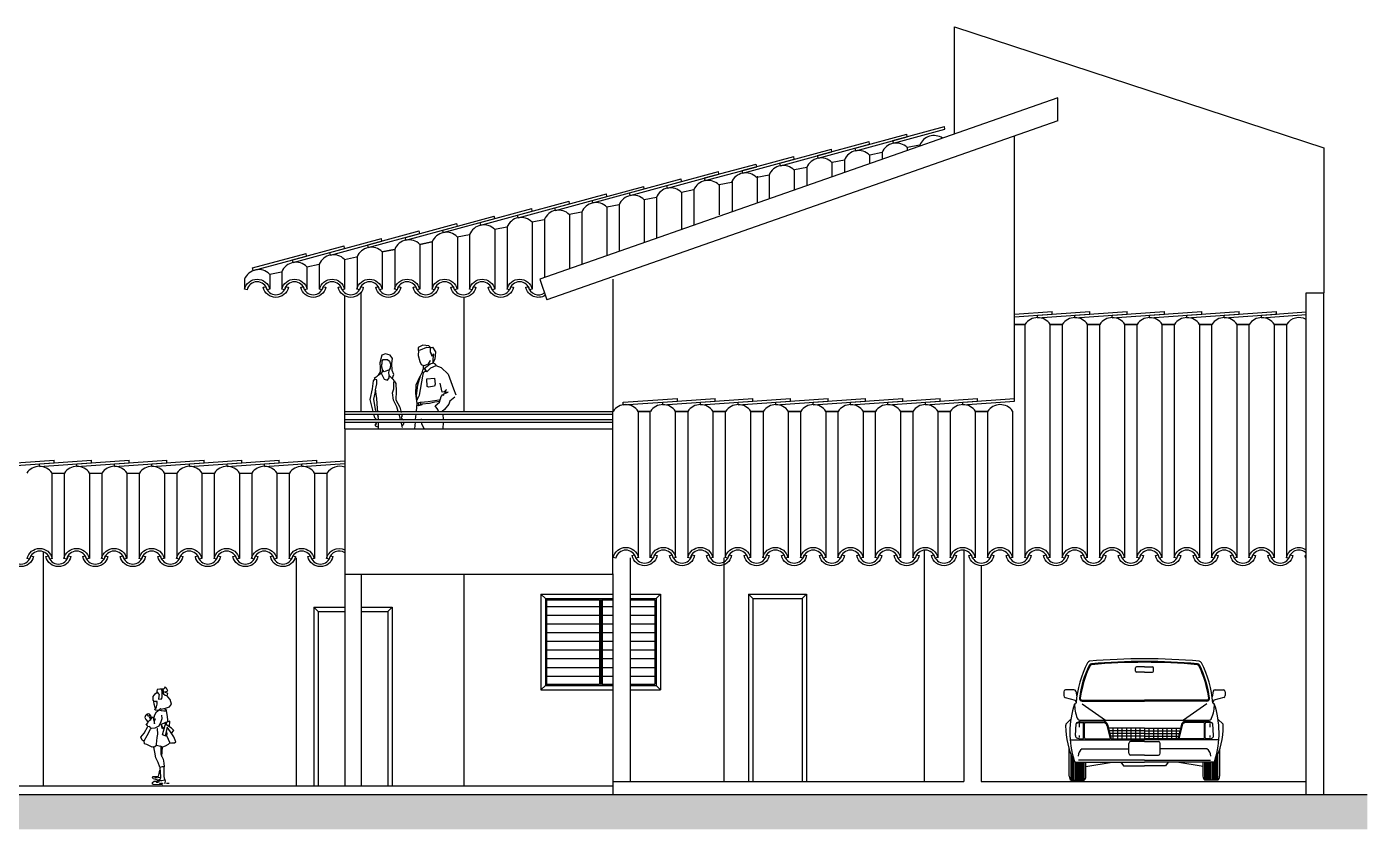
# Model space of a CAD drawing. Header units: millimetres. Extents: x 154.1 to 235.2, y 94.9 to 137.4.
# Drawn here: x 208.23 to 223.63, y 128.21 to 137.43 of the extents above; entities that cross this region are included whole.
import ezdxf

# ---------------------------------------------------------------- set-up
doc = ezdxf.new("R2010")
doc.units = ezdxf.units.MM
doc.header["$LTSCALE"] = 0.05
for name, color, linetype in [('Desnivel', 1, 'Continuous'), ('DESNÍVEL', 1, 'Continuous'), ('Janela', 2, 'Continuous'), ('nivel', 1, 'Continuous'), ('Parede', 5, 'Continuous'), ('VEICULO', 7, 'Continuous')]:
    doc.layers.add(name, color=color, linetype=linetype)

# ---------------------------------------------------------------- blocks, each defined once
blk = doc.blocks.new('telha-portuguesa')
at = {"layer": 'DESNÍVEL'}
for points in [[(-0.071, 0.093), (-0.1, 0.086, 0.806168), (-0.331, 0.086), (-0.36, 0.093, -0.806168)], [(-0.144, 0.116), (-0.115, 0.123, 0.806168), (0.115, 0.123), (0.144, 0.116, -0.806168)]]:
    blk.add_lwpolyline(points, format="xyb", close=True, dxfattribs=at)
blk = doc.blocks.new('carro_grande_elev_front')
at = {"layer": 'VEICULO'}
for p, q in [((-10, 121), (-10, 125)), ((0, 126), (-9, 126)), ((0, 120), (-9, 120)), ((0, 126), (9, 126)), ((0, 120), (9, 120)), ((10, 121), (10, 125)), ((-89.6, 98.4), (-89.6, 94)), ((-88.1, 92.1), (-77.1, 89)), ((-78.3, 100.4), (-87.6, 100.4)), ((-76.3, 98.8), (-75.1, 92.7)), ((76.3, 98.8), (75.1, 92.7)), ((88.1, 92.1), (77.1, 89)), ((78.3, 100.4), (87.6, 100.4)), ((89.6, 98.4), (89.6, 94)), ((-77.5, 85), (-76.9, 85)), ((-77.1, 89), (-75.9, 86.4)), ((-69.3, 89), (0, 89)), ((-69.3, 88), (0, 88)), ((-69.3, 85), (-43.4, 66.6)), ((69.3, 89), (0, 89)), ((69.3, 88), (0, 88)), ((69.3, 85), (43.4, 66.6)), ((77.1, 89), (75.9, 86.4)), ((77.5, 85), (76.9, 85)), ((-81.6, 68), (-87.3, 62.3)), ((-76.6, 49.8), (-75.8, 62.8)), ((-73.5, 64.5), (-75.3, 63.7)), ((-75, 63.5), (-72.5, 64)), ((-72.5, 64), (-68.5, 64)), ((-72.5, 63.1), (-72.5, 59.1)), ((-71.4, 65), (-44.9, 65)), ((-70.8, 66.6), (70.8, 66.6)), ((-67.5, 47), (-67.5, 63)), ((-66.5, 47), (-66.5, 63)), ((-65.5, 64), (-45.6, 64)), ((-41.8, 60.9), (-38.1, 46)), ((-41, 61.9), (-37.1, 46)), ((41, 61.9), (37.1, 46)), ((41.8, 60.9), (38.1, 46)), ((71.4, 65), (44.9, 65)), ((65.5, 64), (45.6, 64)), ((66.5, 47), (66.5, 63)), ((67.5, 47), (67.5, 63)), ((72.5, 64), (68.5, 64)), ((75, 63.5), (72.5, 64)), ((72.5, 63.1), (72.5, 59.1)), ((73.5, 64.5), (75.3, 63.7)), ((76.6, 49.8), (75.8, 62.8)), ((81.6, 68), (87.3, 62.3)), ((-82.5, 45), (0, 45)), ((-72.5, 46), (-74.7, 46.8)), ((-72.5, 49.9), (-72.5, 47.4)), ((-72.5, 46), (-68.5, 46)), ((-65.5, 46), (-38.1, 46)), ((0, 58), (-40, 58)), ((0, 55), (-39.3, 55)), ((0, 52), (-38.6, 52)), ((0, 49), (-37.8, 49)), ((-37.1, 46), (0, 46)), ((-35, 58), (-35, 46)), ((-30, 58), (-30, 46)), ((-25, 58), (-25, 46)), ((-20, 58), (-20, 46)), ((-15, 58), (-15, 46)), ((-10, 58), (-10, 46)), ((-5, 58), (-5, 46)), ((0, 58), (40, 58)), ((0, 58), (0, 46)), ((0, 55), (39.3, 55)), ((0, 52), (38.6, 52)), ((0, 49), (37.8, 49)), ((37.1, 46), (0, 46)), ((82.5, 45), (0, 45)), ((5, 58), (5, 46)), ((10, 58), (10, 46)), ((15, 58), (15, 46)), ((20, 58), (20, 46)), ((25, 58), (25, 46)), ((30, 58), (30, 46)), ((35, 58), (35, 46)), ((65.5, 46), (38.1, 46)), ((72.5, 46), (68.5, 46)), ((72.5, 49.9), (72.5, 47.4)), ((72.5, 46), (74.7, 46.8)), ((-83.5, 4.5), (-83.5, 34.4)), ((-69.3, 35), (-17.5, 35)), ((-17.5, 30), (-17.5, 41)), ((0, 43), (-15.5, 43)), ((0, 43), (15.5, 43)), ((17.5, 30), (17.5, 41)), ((69.3, 35), (17.5, 35)), ((83.5, 4.5), (83.5, 34.4)), ((-81.5, 0), (-81.5, 28.7)), ((-80, 0), (-80, 25.3)), ((-78.6, 0), (-78.6, 22.1)), ((-77.1, 0), (-77.1, 20.4)), ((-75.7, 0), (-75.7, 20)), ((-75.7, 20), (0, 20)), ((-74.2, 0), (-74.2, 20)), ((0, 22.5), (-73.3, 22.5)), ((-72.8, 0), (-72.8, 20)), ((-71.3, 0), (-71.3, 20)), ((-69.9, 0), (-69.9, 20)), ((-68.4, 0), (-68.4, 20)), ((-67, 0), (-67, 20)), ((-65, 15.3), (-35.9, 20)), ((-65, 4.5), (-65, 20)), ((-26.4, 20), (-23.3, 16)), ((-23.3, 16), (0, 16)), ((0, 28), (-15.5, 28)), ((0, 28), (15.5, 28)), ((0, 22.5), (73.3, 22.5)), ((75.7, 20), (0, 20)), ((23.3, 16), (0, 16)), ((26.4, 20), (23.3, 16)), ((65, 15.3), (35.9, 20)), ((65, 4.5), (65, 20)), ((67, 0), (67, 20)), ((68.4, 0), (68.4, 20)), ((69.9, 0), (69.9, 20)), ((71.3, 0), (71.3, 20)), ((72.8, 0), (72.8, 20)), ((74.2, 0), (74.2, 20)), ((75.7, 0), (75.7, 20)), ((77.1, 0), (77.1, 20.4)), ((78.6, 0), (78.6, 22.1)), ((80, 0), (80, 25.3)), ((81.5, 0), (81.5, 28.7)), ((-81.5, 0), (-67, 0)), ((81.5, 0), (67, 0))]:
    blk.add_line(p, q, dxfattribs=at)
for centre, radius, start, end in [((0, -523.5), 658.5, 84.6972, 95.3028), ((47, 75.1), 123.4, 153.3242, 174.9735), ((47, 75.1), 120.4, 154.1335, 172.2174), ((47, 75.1), 119.4, 154.1335, 172.2174), ((-60.6, 129.2), 3, 95.3028, 153.3242), ((-58.6, 126.3), 3, 95.1557, 154.1335), ((-58.6, 126.3), 2, 95.1557, 154.1335), ((0, -523.5), 655.5, 84.8443, 95.1557), ((0, -523.5), 654.5, 84.8443, 95.1557), ((-9, 125), 1, 90, 180), ((-9, 121), 1, 180, 270), ((9, 125), 1, 0, 90), ((9, 121), 1, 270, 0), ((58.6, 126.3), 2, 25.8665, 84.8443), ((58.6, 126.3), 3, 25.8665, 84.8443), ((-47, 75.1), 119.4, 7.7826, 25.8665), ((60.6, 129.2), 3, 26.6758, 84.6972), ((-47, 75.1), 120.4, 7.7826, 25.8665), ((-47, 75.1), 123.4, 5.0265, 26.6758), ((-87.6, 98.4), 2, 90, 180), ((-87.6, 94), 2, 180, 254.6167), ((-78.3, 98.4), 2, 11.2915, 90), ((-69.3, 91), 3, 172.2174, 270), ((-69.3, 91), 2, 172.2174, 270), ((69.3, 91), 3, 270, 7.7826), ((69.3, 91), 2, 270, 7.7826), ((78.3, 98.4), 2, 90, 168.7085), ((87.6, 98.4), 2, 0, 90), ((87.6, 94), 2, 285.3833, 0), ((20, 52.5), 102.8, 161.5651, 197.1976), ((-39, 84), 38.6, 178.5317, 202.8811), ((-76.9, 86), 1, 270, 354.9735), ((39, 84), 38.6, 337.1189, 1.4683), ((76.9, 86), 1, 185.0265, 270), ((-20, 52.5), 102.8, 342.8024, 18.4349), ((20, 52.5), 107.8, 174.7999, 175.7267), ((-0.2, 60.5), 87.3, 179.9938, 206.4303), ((-74.9, 62.6), 1, 100.1378, 176.5135), ((-74.8, 62.8), 1, 115.6872, 176.5135), ((-70.8, 70.6), 4, 202.8811, 270), ((-71.4, 60), 5, 90, 115.6872), ((-68.5, 63), 1, 0, 90), ((-65.5, 63), 1, 90, 180), ((-45.6, 60), 4, 13.611, 90), ((-44.9, 61), 4, 13.611, 90), ((44.9, 61), 4, 90, 166.389), ((45.6, 60), 4, 90, 166.389), ((65.5, 63), 1, 0, 90), ((68.5, 63), 1, 90, 180), ((70.8, 70.6), 4, 270, 337.1189), ((71.4, 60), 5, 64.3128, 90), ((74.9, 62.6), 1, 3.4865, 79.8622), ((74.8, 62.8), 1, 3.4865, 64.3128), ((0.2, 60.5), 87.3, 333.5697, 0.0062), ((-20, 52.5), 107.8, 4.2733, 5.2001), ((-73.6, 49.6), 3, 176.5135, 250.1361), ((-68.5, 47), 1, 270, 0), ((-65.5, 47), 1, 180, 270), ((65.5, 47), 1, 270, 0), ((68.5, 47), 1, 180, 270), ((73.6, 49.6), 3, 289.8639, 3.4865), ((-62.3, 25.9), 11.5, 127.7412, 175.0677), ((-15.5, 41), 2, 90, 180), ((-15.5, 30), 2, 180, 270), ((15.5, 41), 2, 0, 90), ((15.5, 30), 2, 270, 0), ((62.3, 25.9), 11.5, 4.9323, 52.2588), ((-75.7, 23), 3, 206.4303, 270), ((-75.3, 23), 3, 197.1976, 270), ((75.3, 23), 3, 270, 342.8024), ((75.7, 23), 3, 270, 333.5697), ((-77.4, 4.5), 6.06, 180, 227.925), ((-71, 4.5), 6.06, 312.075, 0), ((71, 4.5), 6.06, 180, 227.925), ((77.4, 4.5), 6.06, 312.075, 0)]:
    blk.add_arc(centre, radius, start, end, dxfattribs=at)

msp = doc.modelspace()

# ---------------------------------------------------------------- hatches: boundary and pattern name
at = {"layer": 'Desnivel'}
msp.add_hatch(color=256, dxfattribs=at).paths.add_polyline_path([(223.626, 128.611), (197.626, 128.611), (197.626, 128.211), (223.626, 128.211)])

# ---------------------------------------------------------------- linework, layer by layer
for p, q in [((218.884, 136.199), (218.884, 137.431)), ((218.884, 137.431), (223.126, 136.04)), ((223.126, 136.04), (223.126, 134.375)), ((212.741, 134.931), (212.881, 134.959)), ((213.17, 135.016), (213.314, 135.045)), ((211.876, 134.759), (212.016, 134.787)), ((212.307, 134.845), (212.452, 134.874)), ((211.017, 134.589), (211.151, 134.615)), ((211.443, 134.673), (211.587, 134.702)), ((211.88, 133.011), (211.88, 134.339)), ((212.069, 133.011), (212.069, 134.383)), ((213.248, 134.322), (213.248, 133.011)), ((219.572, 134.011), (219.695, 134.011)), ((219.98, 134.011), (220.124, 134.011)), ((220.41, 134.011), (220.553, 134.011)), ((220.839, 134.011), (220.983, 134.011)), ((221.268, 134.011), (221.412, 134.011)), ((221.698, 134.011), (221.841, 134.011)), ((222.127, 134.011), (222.271, 134.011)), ((222.556, 134.011), (222.7, 134.011)), ((212.349, 133.675), (212.307, 133.657)), ((212.4, 133.657), (212.349, 133.675)), ((212.307, 133.657), (212.283, 133.57)), ((212.283, 133.57), (212.286, 133.516)), ((212.286, 133.516), (212.286, 133.465)), ((212.301, 133.537), (212.31, 133.561)), ((212.313, 133.492), (212.301, 133.537)), ((212.31, 133.591), (212.322, 133.609)), ((212.31, 133.561), (212.31, 133.591)), ((212.322, 133.609), (212.37, 133.609)), ((212.37, 133.609), (212.394, 133.588)), ((212.4, 133.51), (212.391, 133.489)), ((212.394, 133.588), (212.406, 133.555)), ((212.43, 133.621), (212.4, 133.657)), ((212.406, 133.555), (212.4, 133.51)), ((212.421, 133.564), (212.43, 133.621)), ((212.424, 133.483), (212.421, 133.564)), ((212.205, 133.363), (212.193, 133.27)), ((212.223, 133.384), (212.205, 133.363)), ((212.217, 133.393), (212.253, 133.417)), ((212.223, 133.393), (212.217, 133.393)), ((212.247, 133.375), (212.223, 133.384)), ((212.247, 133.33), (212.247, 133.375)), ((212.253, 133.417), (212.265, 133.429)), ((212.286, 133.465), (212.265, 133.429)), ((212.265, 133.429), (212.298, 133.453)), ((212.298, 133.453), (212.334, 133.384)), ((212.301, 133.45), (212.313, 133.465)), ((212.313, 133.465), (212.313, 133.492)), ((212.334, 133.468), (212.316, 133.486)), ((212.391, 133.489), (212.334, 133.468)), ((212.334, 133.384), (212.37, 133.369)), ((212.37, 133.369), (212.391, 133.399)), ((212.385, 133.483), (212.382, 133.453)), ((212.382, 133.453), (212.391, 133.42)), ((212.391, 133.426), (212.433, 133.381)), ((212.391, 133.399), (212.391, 133.426)), ((212.445, 133.435), (212.424, 133.483)), ((212.424, 133.387), (212.445, 133.435)), ((212.433, 133.381), (212.445, 133.366)), ((212.445, 133.336), (212.448, 133.363)), ((212.448, 133.363), (212.466, 133.333)), ((212.193, 133.27), (212.166, 133.147)), ((212.232, 133.255), (212.211, 133.153)), ((212.232, 133.261), (212.247, 133.33)), ((212.247, 133.162), (212.232, 133.261)), ((212.427, 133.225), (212.445, 133.273)), ((212.439, 133.141), (212.427, 133.225)), ((212.445, 133.273), (212.445, 133.336)), ((212.466, 133.333), (212.469, 133.243)), ((212.469, 133.243), (212.466, 133.144)), ((212.166, 133.147), (212.202, 133.011)), ((212.211, 133.153), (212.229, 133.033)), ((212.256, 133.045), (212.247, 133.162)), ((212.478, 133.063), (212.439, 133.141)), ((212.466, 133.144), (212.511, 133.06)), ((212.493, 133.011), (212.478, 133.063)), ((212.511, 133.06), (212.529, 133)), ((212.21, 132.981), (212.22, 132.943)), ((212.22, 132.943), (212.235, 132.928)), ((212.229, 133.033), (212.239, 133.011)), ((212.235, 132.928), (212.235, 132.92)), ((212.253, 132.981), (212.265, 132.955)), ((212.259, 133.011), (212.256, 133.045)), ((212.265, 132.961), (212.262, 132.981)), ((212.266, 132.92), (212.265, 132.961)), ((212.508, 132.964), (212.502, 132.981)), ((212.519, 132.92), (212.508, 132.964)), ((212.538, 132.958), (212.529, 132.946)), ((212.529, 132.946), (212.535, 132.928)), ((212.533, 132.981), (212.538, 132.958)), ((212.535, 132.928), (212.556, 132.916)), ((215.251, 133.011), (215.386, 133.011)), ((215.677, 133.011), (215.822, 133.011)), ((216.11, 133.011), (216.251, 133.011)), ((216.542, 133.011), (216.687, 133.011)), ((216.975, 133.011), (217.116, 133.011)), ((217.405, 133.011), (217.548, 133.011)), ((217.834, 133.011), (217.978, 133.011)), ((218.263, 133.011), (218.407, 133.011)), ((218.692, 133.011), (218.836, 133.011)), ((219.122, 133.011), (219.265, 133.011)), ((212.241, 132.862), (212.229, 132.865)), ((212.229, 132.865), (212.229, 132.847)), ((212.229, 132.847), (212.259, 132.835)), ((212.238, 132.89), (212.241, 132.862)), ((212.259, 132.835), (212.268, 132.835)), ((212.269, 132.811), (212.267, 132.89)), ((212.544, 132.826), (212.527, 132.89)), ((212.556, 132.871), (212.532, 132.838)), ((212.556, 132.89), (212.556, 132.871)), ((208.515, 132.302), (208.657, 132.302)), ((208.946, 132.302), (209.088, 132.302)), ((209.377, 132.302), (209.519, 132.302)), ((209.808, 132.302), (209.95, 132.302)), ((210.238, 132.302), (210.381, 132.302)), ((210.669, 132.302), (210.811, 132.302)), ((211.1, 132.302), (211.242, 132.302)), ((211.531, 132.302), (211.673, 132.302)), ((208.413, 131.401), (208.413, 128.711)), ((211.322, 131.331), (211.322, 128.711)), ((214.184, 130.861), (214.134, 130.911)), ((215.456, 130.861), (215.506, 130.911)), ((216.569, 130.861), (216.519, 130.911)), ((217.134, 130.861), (217.184, 130.911)), ((211.526, 130.761), (211.88, 130.761)), ((211.526, 130.761), (211.526, 128.711)), ((211.576, 130.711), (211.526, 130.761)), ((212.069, 130.761), (212.426, 130.761)), ((212.376, 130.711), (212.426, 130.761)), ((212.426, 130.761), (212.426, 128.711)), ((211.576, 130.711), (211.576, 128.711)), ((211.576, 130.711), (211.88, 130.711)), ((212.069, 130.711), (212.376, 130.711)), ((212.376, 130.711), (212.376, 128.711)), ((214.184, 129.861), (214.134, 129.811)), ((215.456, 129.861), (215.506, 129.811)), ((197.626, 128.611), (223.626, 128.611)), ((200.025, 128.711), (214.959, 128.711))]:
    msp.add_line(p, q, dxfattribs=at)
for points in [[(212.777, 133.774), (212.724, 133.746), (212.724, 133.746)], [(212.724, 133.746), (212.724, 133.71), (212.724, 133.71)], [(212.724, 133.71), (212.749, 133.721), (212.749, 133.721)], [(212.727, 133.71), (212.724, 133.653), (212.724, 133.653)], [(212.749, 133.721), (212.823, 133.749), (212.823, 133.749)], [(212.844, 133.767), (212.777, 133.774), (212.777, 133.774)], [(212.823, 133.749), (212.865, 133.746), (212.865, 133.746)], [(212.865, 133.746), (212.844, 133.767), (212.844, 133.767)], [(212.865, 133.742), (212.886, 133.749), (212.887, 133.749)], [(212.865, 133.721), (212.865, 133.742), (212.865, 133.742)], [(212.865, 133.692), (212.865, 133.721), (212.865, 133.721)], [(212.876, 133.675), (212.865, 133.692), (212.865, 133.692)], [(212.879, 133.647), (212.876, 133.675), (212.876, 133.675)], [(212.894, 133.668), (212.879, 133.647), (212.879, 133.647)], [(212.886, 133.749), (212.922, 133.696), (212.922, 133.696)], [(212.904, 133.664), (212.894, 133.668), (212.894, 133.668)], [(212.897, 133.615), (212.904, 133.664), (212.904, 133.664)], [(212.922, 133.696), (212.915, 133.611), (212.915, 133.611)], [(212.724, 133.653), (212.741, 133.586), (212.742, 133.586)], [(212.741, 133.586), (212.759, 133.551), (212.759, 133.551)], [(212.759, 133.551), (212.784, 133.541), (212.784, 133.541)], [(212.784, 133.537), (212.84, 133.558), (212.841, 133.558)], [(212.784, 133.498), (212.784, 133.537), (212.784, 133.537)], [(212.791, 133.505), (212.861, 133.558), (212.862, 133.558)], [(212.865, 133.509), (212.823, 133.466), (212.823, 133.466)], [(212.84, 133.558), (212.865, 133.597), (212.865, 133.597)], [(212.861, 133.558), (212.9, 133.569), (212.901, 133.569)], [(212.925, 133.537), (212.865, 133.509), (212.865, 133.509)], [(212.894, 133.597), (212.897, 133.615), (212.897, 133.615)], [(212.915, 133.611), (212.894, 133.576), (212.894, 133.576)], [(212.894, 133.576), (212.894, 133.597), (212.894, 133.597)], [(212.897, 133.572), (212.894, 133.576), (212.894, 133.576)], [(212.897, 133.569), (212.897, 133.572), (212.897, 133.572)], [(212.9, 133.569), (212.922, 133.555), (212.922, 133.555)], [(212.922, 133.555), (212.925, 133.537), (212.926, 133.537)], [(212.925, 133.541), (212.989, 133.516), (212.989, 133.516)], [(212.989, 133.516), (213.067, 133.438), (213.067, 133.438)], [(212.699, 133.317), (212.745, 133.417), (212.745, 133.417)], [(212.745, 133.417), (212.717, 133.314), (212.717, 133.314)], [(212.738, 133.197), (212.777, 133.417), (212.777, 133.417)], [(212.77, 133.462), (212.745, 133.417), (212.745, 133.417)], [(212.784, 133.455), (212.77, 133.462), (212.77, 133.462)], [(212.773, 133.466), (212.777, 133.491), (212.777, 133.491)], [(212.777, 133.491), (212.791, 133.505), (212.791, 133.505)], [(212.777, 133.417), (212.784, 133.455), (212.784, 133.455)], [(212.802, 133.498), (212.78, 133.494), (212.781, 133.494)], [(212.802, 133.47), (212.78, 133.455), (212.781, 133.455)], [(212.802, 133.498), (212.802, 133.47), (212.802, 133.47)], [(212.812, 133.487), (212.802, 133.498), (212.802, 133.498)], [(212.823, 133.466), (212.812, 133.487), (212.812, 133.487)], [(212.823, 133.385), (212.911, 133.392), (212.911, 133.392)], [(212.826, 133.3), (212.823, 133.385), (212.823, 133.385)], [(212.911, 133.392), (212.918, 133.325), (212.918, 133.325)], [(213.067, 133.438), (213.13, 133.271), (213.13, 133.271)], [(212.696, 133.218), (212.699, 133.317), (212.699, 133.317)], [(212.713, 133.102), (212.696, 133.218), (212.696, 133.218)], [(212.717, 133.314), (212.699, 133.193), (212.699, 133.193)], [(212.84, 133.289), (212.826, 133.3), (212.826, 133.3)], [(212.911, 133.303), (212.84, 133.289), (212.841, 133.289)], [(212.918, 133.325), (212.911, 133.303), (212.911, 133.303)], [(213, 133.232), (212.975, 133.335), (212.975, 133.335)], [(212.989, 133.183), (213.006, 133.208), (213.007, 133.208)], [(213.021, 133.236), (213, 133.232), (213, 133.232)], [(213.006, 133.208), (213.014, 133.193), (213.014, 133.193)], [(213.014, 133.193), (213.017, 133.215), (213.017, 133.215)], [(213.017, 133.215), (213.067, 133.232), (213.067, 133.232)], [(213.049, 133.264), (213.021, 133.236), (213.021, 133.236)], [(213.028, 133.229), (213.049, 133.264), (213.049, 133.264)], [(213.067, 133.232), (213.028, 133.229), (213.028, 133.229)], [(213.13, 133.271), (213.155, 133.204), (213.155, 133.204)], [(212.699, 133.193), (212.713, 133.144), (212.713, 133.144)], [(212.702, 133.013), (212.713, 133.102), (212.713, 133.102)], [(212.727, 133.077), (212.71, 133.084), (212.71, 133.084)], [(212.713, 133.144), (212.738, 133.197), (212.738, 133.197)], [(212.713, 133.102), (212.717, 133.109), (212.717, 133.109)], [(212.717, 133.109), (212.745, 133.119), (212.745, 133.119)], [(212.752, 133.112), (212.724, 133.105), (212.724, 133.105)], [(212.724, 133.105), (212.727, 133.084), (212.728, 133.084)], [(212.727, 133.084), (212.755, 133.091), (212.756, 133.091)], [(212.766, 133.087), (212.727, 133.077), (212.728, 133.077)], [(212.745, 133.119), (212.752, 133.119), (212.752, 133.119)], [(212.752, 133.119), (212.837, 133.126), (212.837, 133.126)], [(212.755, 133.091), (212.752, 133.112), (212.752, 133.112)], [(212.855, 133.102), (212.766, 133.095), (212.766, 133.095)], [(212.766, 133.095), (212.766, 133.087), (212.766, 133.087)], [(212.837, 133.126), (212.936, 133.14), (212.936, 133.14)], [(212.915, 133.119), (212.855, 133.102), (212.855, 133.102)], [(212.971, 133.126), (212.915, 133.119), (212.915, 133.119)], [(212.918, 133.077), (212.968, 133.119), (212.968, 133.119)], [(212.947, 133.034), (212.918, 133.077), (212.918, 133.077)], [(212.936, 133.14), (212.978, 133.148), (212.979, 133.148)], [(212.968, 133.119), (212.989, 133.183), (212.989, 133.183)], [(213.077, 133.095), (213.024, 133.034), (213.024, 133.034)], [(213.088, 133.13), (213.077, 133.095), (213.077, 133.095)], [(213.144, 133.176), (213.088, 133.13), (213.088, 133.13)], [(212.693, 132.92), (212.699, 132.981)], [(212.702, 133.011), (212.702, 133.013), (212.703, 133.013)], [(212.763, 132.92), (212.763, 132.925), (212.763, 132.925)], [(212.956, 133.011), (212.947, 133.034), (212.947, 133.034)], [(213.024, 133.034), (212.998, 133.011)], [(213.006, 133.024), (213.007, 133.011)], [(213.008, 132.981), (213.01, 132.92)], [(212.683, 132.811), (212.691, 132.89)], [(212.766, 132.868), (212.765, 132.89)], [(212.793, 132.811), (212.766, 132.868), (212.766, 132.868)], [(213.009, 132.89), (213.006, 132.811)], [(209.724, 129.816), (209.721, 129.797), (209.721, 129.797)], [(209.756, 129.822), (209.724, 129.816), (209.724, 129.816)], [(209.781, 129.819), (209.756, 129.822), (209.756, 129.822)], [(209.774, 129.819), (209.778, 129.787), (209.778, 129.787)], [(209.8, 129.822), (209.781, 129.819), (209.781, 129.819)], [(209.8, 129.787), (209.79, 129.819), (209.79, 129.819)], [(209.812, 129.844), (209.8, 129.822), (209.8, 129.822)], [(209.825, 129.838), (209.812, 129.844), (209.812, 129.844)], [(209.837, 129.825), (209.825, 129.838), (209.825, 129.838)], [(209.847, 129.8), (209.837, 129.825), (209.837, 129.825)], [(209.677, 129.693), (209.68, 129.737), (209.68, 129.737)], [(209.69, 129.677), (209.677, 129.693), (209.677, 129.693)], [(209.68, 129.737), (209.702, 129.768), (209.702, 129.768)], [(209.69, 129.646), (209.686, 129.677), (209.687, 129.677)], [(209.711, 129.68), (209.69, 129.677), (209.69, 129.677)], [(209.702, 129.768), (209.724, 129.787), (209.724, 129.787)], [(209.724, 129.68), (209.711, 129.68), (209.712, 129.68)], [(209.721, 129.797), (209.724, 129.787), (209.724, 129.787)], [(209.724, 129.787), (209.74, 129.765), (209.74, 129.765)], [(209.724, 129.649), (209.724, 129.68), (209.724, 129.68)], [(209.74, 129.765), (209.749, 129.759), (209.749, 129.759)], [(209.743, 129.74), (209.74, 129.706), (209.74, 129.706)], [(209.74, 129.706), (209.765, 129.709), (209.765, 129.709)], [(209.749, 129.759), (209.743, 129.74), (209.743, 129.74)], [(209.765, 129.709), (209.778, 129.709), (209.778, 129.709)], [(209.778, 129.787), (209.8, 129.787), (209.8, 129.787)], [(209.778, 129.709), (209.781, 129.737), (209.781, 129.737)], [(209.781, 129.765), (209.781, 129.784), (209.781, 129.784)], [(209.781, 129.784), (209.787, 129.784), (209.787, 129.784)], [(209.781, 129.737), (209.781, 129.765), (209.781, 129.765)], [(209.787, 129.784), (209.796, 129.765), (209.797, 129.765)], [(209.796, 129.765), (209.815, 129.753), (209.815, 129.753)], [(209.812, 129.787), (209.828, 129.794), (209.828, 129.794)], [(209.847, 129.772), (209.812, 129.787), (209.812, 129.787)], [(209.815, 129.753), (209.837, 129.746), (209.837, 129.746)], [(209.828, 129.794), (209.847, 129.8), (209.847, 129.8)], [(209.837, 129.746), (209.844, 129.756), (209.844, 129.756)], [(209.847, 129.734), (209.837, 129.746), (209.837, 129.746)], [(209.844, 129.756), (209.847, 129.772), (209.847, 129.772)], [(209.875, 129.702), (209.847, 129.734), (209.847, 129.734)], [(209.891, 129.649), (209.875, 129.702), (209.875, 129.702)], [(209.589, 129.517), (209.583, 129.495), (209.583, 129.495)], [(209.601, 129.529), (209.589, 129.517), (209.589, 129.517)], [(209.608, 129.529), (209.601, 129.529), (209.602, 129.529)], [(209.62, 129.536), (209.608, 129.529), (209.608, 129.529)], [(209.614, 129.517), (209.611, 129.529), (209.611, 129.529)], [(209.62, 129.51), (209.614, 129.517), (209.614, 129.517)], [(209.636, 129.532), (209.62, 129.536), (209.621, 129.536)], [(209.627, 129.517), (209.62, 129.51), (209.621, 129.51)], [(209.636, 129.504), (209.627, 129.517), (209.627, 129.517)], [(209.652, 129.514), (209.636, 129.532), (209.636, 129.532)], [(209.646, 129.485), (209.636, 129.504), (209.636, 129.504)], [(209.658, 129.492), (209.652, 129.514), (209.652, 129.514)], [(209.661, 129.488), (209.68, 129.504), (209.68, 129.504)], [(209.68, 129.504), (209.686, 129.46), (209.687, 129.46)], [(209.702, 129.611), (209.69, 129.646), (209.69, 129.646)], [(209.69, 129.498), (209.696, 129.526), (209.696, 129.526)], [(209.696, 129.592), (209.708, 129.599), (209.709, 129.599)], [(209.702, 129.58), (209.696, 129.592), (209.696, 129.592)], [(209.696, 129.526), (209.715, 129.558), (209.715, 129.558)], [(209.705, 129.595), (209.702, 129.611), (209.702, 129.611)], [(209.727, 129.577), (209.702, 129.58), (209.702, 129.58)], [(209.708, 129.599), (209.718, 129.617), (209.718, 129.617)], [(209.715, 129.558), (209.746, 129.583), (209.746, 129.583)], [(209.718, 129.617), (209.724, 129.649), (209.724, 129.649)], [(209.746, 129.583), (209.727, 129.577), (209.727, 129.577)], [(209.746, 129.583), (209.762, 129.599), (209.762, 129.599)], [(209.746, 129.583), (209.771, 129.577), (209.771, 129.577)], [(209.762, 129.599), (209.771, 129.592), (209.771, 129.592)], [(209.771, 129.592), (209.831, 129.605), (209.831, 129.605)], [(209.771, 129.577), (209.803, 129.57), (209.803, 129.57)], [(209.781, 129.482), (209.778, 129.52), (209.778, 129.52)], [(209.803, 129.57), (209.828, 129.57), (209.828, 129.57)], [(209.815, 129.586), (209.822, 129.602), (209.822, 129.602)], [(209.834, 129.577), (209.815, 129.586), (209.815, 129.586)], [(209.828, 129.57), (209.834, 129.577), (209.834, 129.577)], [(209.828, 129.57), (209.84, 129.507), (209.841, 129.507)], [(209.831, 129.605), (209.866, 129.617), (209.866, 129.617)], [(209.84, 129.507), (209.844, 129.463), (209.844, 129.463)], [(209.866, 129.617), (209.891, 129.649), (209.891, 129.649)], [(209.576, 129.315), (209.617, 129.391), (209.617, 129.391)], [(209.583, 129.495), (209.595, 129.473), (209.595, 129.473)], [(209.595, 129.473), (209.617, 129.444), (209.617, 129.444)], [(209.598, 129.407), (209.614, 129.429), (209.614, 129.429)], [(209.611, 129.407), (209.598, 129.407), (209.599, 129.407)], [(209.608, 129.287), (209.646, 129.359), (209.646, 129.359)], [(209.617, 129.391), (209.611, 129.407), (209.611, 129.407)], [(209.614, 129.429), (209.627, 129.457), (209.627, 129.457)], [(209.617, 129.391), (209.636, 129.394), (209.636, 129.394)], [(209.627, 129.457), (209.652, 129.47), (209.652, 129.47)], [(209.636, 129.394), (209.642, 129.378), (209.643, 129.378)], [(209.642, 129.378), (209.655, 129.372), (209.655, 129.372)], [(209.649, 129.463), (209.646, 129.485), (209.646, 129.485)], [(209.646, 129.359), (209.661, 129.372), (209.661, 129.372)], [(209.652, 129.47), (209.661, 129.488), (209.661, 129.488)], [(209.661, 129.479), (209.658, 129.492), (209.658, 129.492)], [(209.661, 129.372), (209.702, 129.375), (209.702, 129.375)], [(209.686, 129.463), (209.69, 129.498), (209.69, 129.498)], [(209.686, 129.46), (209.69, 129.438), (209.69, 129.438)], [(209.69, 129.438), (209.693, 129.422), (209.693, 129.422)], [(209.693, 129.454), (209.705, 129.482), (209.705, 129.482)], [(209.693, 129.422), (209.693, 129.454), (209.693, 129.454)], [(209.702, 129.375), (209.746, 129.4), (209.746, 129.4)], [(209.734, 129.303), (209.73, 129.369), (209.731, 129.369)], [(209.746, 129.4), (209.771, 129.448), (209.771, 129.448)], [(209.771, 129.448), (209.781, 129.482), (209.781, 129.482)], [(209.812, 129.435), (209.771, 129.413), (209.771, 129.413)], [(209.771, 129.413), (209.793, 129.369), (209.793, 129.369)], [(209.784, 129.366), (209.771, 129.413), (209.771, 129.413)], [(209.796, 129.369), (209.784, 129.366), (209.784, 129.366)], [(209.787, 129.297), (209.818, 129.407), (209.819, 129.407)], [(209.818, 129.407), (209.796, 129.369), (209.797, 129.369)], [(209.828, 129.441), (209.812, 129.435), (209.812, 129.435)], [(209.812, 129.435), (209.818, 129.407), (209.819, 129.407)], [(209.831, 129.41), (209.815, 129.407), (209.815, 129.407)], [(209.84, 129.385), (209.818, 129.284), (209.819, 129.284)], [(209.869, 129.451), (209.828, 129.438), (209.828, 129.438)], [(209.828, 129.438), (209.828, 129.41), (209.828, 129.41)], [(209.847, 129.4), (209.831, 129.41), (209.831, 129.41)], [(209.878, 129.331), (209.84, 129.385), (209.841, 129.385)], [(209.844, 129.463), (209.844, 129.444), (209.844, 129.444)], [(209.891, 129.372), (209.847, 129.4), (209.847, 129.4)], [(209.866, 129.391), (209.869, 129.451), (209.869, 129.451)], [(209.916, 129.347), (209.891, 129.372), (209.891, 129.372)], [(209.536, 129.268), (209.576, 129.315), (209.577, 129.315)], [(209.551, 129.234), (209.536, 129.268), (209.536, 129.268)], [(209.576, 129.218), (209.551, 129.234), (209.551, 129.234)], [(209.576, 129.227), (209.608, 129.287), (209.608, 129.287)], [(209.58, 129.193), (209.576, 129.227), (209.577, 129.227)], [(209.715, 129.19), (209.724, 129.265), (209.724, 129.265)], [(209.724, 129.265), (209.734, 129.303), (209.734, 129.303)], [(209.818, 129.284), (209.787, 129.297), (209.787, 129.297)], [(209.84, 129.306), (209.831, 129.341), (209.831, 129.341)], [(209.837, 129.284), (209.84, 129.306), (209.841, 129.306)], [(209.872, 129.199), (209.837, 129.284), (209.837, 129.284)], [(209.853, 129.19), (209.866, 129.199), (209.866, 129.199)], [(209.866, 129.199), (209.888, 129.202), (209.888, 129.202)], [(209.916, 129.271), (209.878, 129.331), (209.878, 129.331)], [(209.888, 129.202), (209.922, 129.205), (209.922, 129.205)], [(209.891, 129.315), (209.916, 129.347), (209.916, 129.347)], [(209.938, 129.215), (209.916, 129.271), (209.916, 129.271)], [(209.922, 129.205), (209.938, 129.215), (209.938, 129.215)], [(209.605, 129.186), (209.58, 129.193), (209.58, 129.193)], [(209.63, 129.174), (209.605, 129.186), (209.605, 129.186)], [(209.668, 129.155), (209.63, 129.174), (209.63, 129.174)], [(209.686, 129.158), (209.668, 129.155), (209.668, 129.155)], [(209.686, 129.155), (209.702, 129.164), (209.702, 129.164)], [(209.696, 129.095), (209.686, 129.155), (209.687, 129.155)], [(209.711, 129.032), (209.696, 129.095), (209.696, 129.095)], [(209.702, 129.164), (209.718, 129.177), (209.718, 129.177)], [(209.718, 129.174), (209.715, 129.19), (209.715, 129.19)], [(209.718, 129.177), (209.749, 129.171), (209.749, 129.171)], [(209.749, 129.171), (209.765, 129.164), (209.765, 129.164)], [(209.784, 129.155), (209.762, 129.164), (209.762, 129.164)], [(209.765, 129.164), (209.765, 129.108), (209.765, 129.108)], [(209.765, 129.108), (209.765, 129.079), (209.765, 129.079)], [(209.765, 129.079), (209.774, 129.054), (209.774, 129.054)], [(209.774, 129.054), (209.793, 129.017), (209.793, 129.017)], [(209.778, 129.045), (209.784, 129.155), (209.784, 129.155)], [(209.79, 129.158), (209.822, 129.168), (209.822, 129.168)], [(209.822, 129.168), (209.853, 129.19), (209.853, 129.19)], [(209.737, 128.979), (209.711, 129.032), (209.712, 129.032)], [(209.756, 128.925), (209.737, 128.979), (209.737, 128.979)], [(209.749, 128.853), (209.756, 128.891), (209.756, 128.891)], [(209.781, 128.928), (209.756, 128.922), (209.756, 128.922)], [(209.756, 128.922), (209.759, 128.866), (209.759, 128.866)], [(209.806, 128.928), (209.781, 128.928), (209.781, 128.928)], [(209.793, 129.017), (209.803, 128.969), (209.803, 128.969)], [(209.803, 128.969), (209.806, 128.928), (209.806, 128.928)], [(209.806, 128.891), (209.806, 128.928), (209.806, 128.928)], [(209.806, 128.818), (209.806, 128.891), (209.806, 128.891)], [(209.667, 128.736), (209.68, 128.727), (209.68, 128.727)], [(209.671, 128.806), (209.677, 128.815), (209.677, 128.815)], [(209.68, 128.79), (209.671, 128.806), (209.671, 128.806)], [(209.671, 128.746), (209.69, 128.762), (209.69, 128.762)], [(209.671, 128.733), (209.671, 128.746), (209.671, 128.746)], [(209.677, 128.815), (209.693, 128.815), (209.693, 128.815)], [(209.708, 128.781), (209.68, 128.79), (209.68, 128.79)], [(209.69, 128.762), (209.705, 128.762), (209.705, 128.762)], [(209.693, 128.815), (209.702, 128.806), (209.702, 128.806)], [(209.696, 128.815), (209.727, 128.818), (209.727, 128.818)], [(209.702, 128.806), (209.724, 128.803), (209.724, 128.803)], [(209.727, 128.765), (209.705, 128.759), (209.705, 128.759)], [(209.705, 128.762), (209.715, 128.752), (209.715, 128.752)], [(209.737, 128.774), (209.708, 128.781), (209.709, 128.781)], [(209.715, 128.752), (209.734, 128.752), (209.734, 128.752)], [(209.721, 128.812), (209.727, 128.818), (209.727, 128.818)], [(209.724, 128.803), (209.721, 128.812), (209.721, 128.812)], [(209.727, 128.818), (209.737, 128.809), (209.737, 128.809)], [(209.727, 128.774), (209.727, 128.765), (209.727, 128.765)], [(209.746, 128.774), (209.727, 128.774), (209.727, 128.774)], [(209.73, 128.818), (209.74, 128.822), (209.74, 128.822)], [(209.734, 128.752), (209.749, 128.755), (209.749, 128.755)], [(209.737, 128.809), (209.762, 128.806), (209.762, 128.806)], [(209.74, 128.822), (209.749, 128.853), (209.749, 128.853)], [(209.756, 128.784), (209.743, 128.774), (209.743, 128.774)], [(209.749, 128.755), (209.746, 128.774), (209.746, 128.774)], [(209.752, 128.724), (209.762, 128.74), (209.762, 128.74)], [(209.762, 128.796), (209.756, 128.781), (209.756, 128.781)], [(209.765, 128.768), (209.756, 128.784), (209.756, 128.784)], [(209.759, 128.866), (209.762, 128.818), (209.762, 128.818)], [(209.762, 128.818), (209.762, 128.796), (209.762, 128.796)], [(209.762, 128.74), (209.784, 128.74), (209.784, 128.74)], [(209.778, 128.768), (209.765, 128.768), (209.765, 128.768)], [(209.809, 128.774), (209.778, 128.768), (209.778, 128.768)], [(209.784, 128.74), (209.787, 128.737), (209.787, 128.737)], [(209.812, 128.784), (209.806, 128.818), (209.806, 128.818)], [(209.815, 128.781), (209.809, 128.774), (209.809, 128.774)], [(209.809, 128.737), (209.818, 128.743), (209.819, 128.743)], [(209.822, 128.768), (209.815, 128.781), (209.815, 128.781)], [(209.818, 128.743), (209.822, 128.768), (209.822, 128.768)], [(209.833, 128.741), (209.864, 128.741), (209.864, 128.741)], [(209.68, 128.727), (209.783, 128.723), (209.784, 128.723)]]:
    msp.add_lwpolyline(points, dxfattribs=at)
at = {"layer": 'DESNÍVEL'}
msp.add_lwpolyline([(214.033, 134.415), (214.003, 134.408, 0.806168), (213.773, 134.408), (213.744, 134.415, -0.806168)], format="xyb", close=True, dxfattribs=at)
for points in [[(214.184, 134.346, -0.524686), (213.959, 134.439), (213.989, 134.445, 0.544822), (214.174, 134.375, 0.544822)], [(211.88, 131.388, 0.527114), (211.7, 131.315), (211.671, 131.321, -0.486608), (211.88, 131.422, -0.486608)], [(222.926, 131.382, 0.599018), (222.726, 131.325), (222.697, 131.331, -0.535569), (222.926, 131.421, -0.535569)], [(222.926, 131.318, -0.067482), (222.912, 131.355), (222.926, 131.358)]]:
    msp.add_lwpolyline(points, format="xyb", dxfattribs=at)
at = {"layer": 'Janela'}
for p, q in [((220.072, 136.614), (214.12, 134.531)), ((220.072, 136.35), (220.072, 136.614)), ((220.072, 136.35), (214.202, 134.295)), ((219.572, 133.13), (219.572, 136.175)), ((214.12, 134.531), (214.202, 134.295)), ((214.959, 134.531), (214.959, 133.011)), ((211.88, 133.011), (214.959, 133.011)), ((211.88, 132.811), (211.88, 133.011)), ((211.88, 132.981), (214.959, 132.981)), ((211.88, 132.92), (214.959, 132.92)), ((214.959, 131.331), (214.959, 133.011)), ((211.88, 132.89), (214.959, 132.89)), ((211.88, 132.811), (211.88, 128.711)), ((211.88, 132.81), (214.959, 132.81)), ((218.535, 131.417), (218.535, 128.761)), ((218.992, 131.417), (218.992, 128.761)), ((215.159, 131.331), (215.159, 128.761)), ((216.234, 131.331), (216.234, 128.761)), ((219.192, 131.239), (219.192, 128.761)), ((211.88, 131.143), (214.959, 131.143)), ((212.069, 131.144), (212.069, 128.711)), ((213.248, 131.144), (213.248, 128.711)), ((214.959, 131.144), (214.959, 128.609)), ((214.184, 130.861), (214.959, 130.861)), ((214.184, 130.861), (214.184, 129.861)), ((215.159, 130.861), (215.456, 130.861)), ((215.456, 130.861), (215.456, 129.861)), ((216.569, 130.861), (216.569, 128.761)), ((216.569, 130.861), (217.134, 130.861)), ((217.134, 130.861), (217.134, 128.761)), ((214.184, 129.861), (214.959, 129.861)), ((215.159, 129.861), (215.456, 129.861)), ((214.959, 128.761), (218.992, 128.761)), ((219.192, 128.761), (222.926, 128.761))]:
    msp.add_line(p, q, dxfattribs=at)
at = {"layer": 'nivel'}
for p, q in [((218.176, 136.123), (218.768, 136.284)), ((218.774, 136.254), (218.768, 136.284)), ((217.744, 136.037), (218.336, 136.198)), ((217.75, 136.007), (218.342, 136.168)), ((218.182, 136.093), (218.774, 136.254)), ((218.342, 136.168), (218.336, 136.198)), ((216.879, 135.865), (217.471, 136.026)), ((216.885, 135.835), (217.477, 135.996)), ((217.311, 135.951), (217.903, 136.112)), ((217.317, 135.921), (217.909, 136.082)), ((217.477, 135.996), (217.471, 136.026)), ((217.75, 136.007), (217.744, 136.037)), ((217.75, 136.007), (217.744, 136.037)), ((217.909, 136.082), (217.903, 136.112)), ((218.052, 135.986), (217.911, 135.958)), ((218.053, 135.986), (218.053, 135.908)), ((218.182, 136.093), (218.176, 136.123)), ((218.182, 136.093), (218.176, 136.123)), ((218.342, 136.044), (218.342, 136.009)), ((218.484, 136.072), (218.344, 136.044)), ((218.486, 136.072), (218.486, 136.059)), ((216.014, 135.694), (216.606, 135.854)), ((216.02, 135.664), (216.612, 135.824)), ((216.446, 135.779), (217.038, 135.94)), ((216.452, 135.749), (217.044, 135.91)), ((216.612, 135.824), (216.606, 135.854)), ((216.885, 135.835), (216.879, 135.865)), ((216.885, 135.835), (216.879, 135.865)), ((217.044, 135.91), (217.038, 135.94)), ((217.317, 135.921), (217.311, 135.951)), ((217.317, 135.921), (217.311, 135.951)), ((217.477, 135.872), (217.477, 135.706)), ((217.619, 135.9), (217.479, 135.872)), ((217.619, 135.9), (217.619, 135.756)), ((217.908, 135.958), (217.908, 135.857)), ((215.152, 135.522), (215.744, 135.683)), ((215.581, 135.608), (216.173, 135.768)), ((215.587, 135.578), (216.179, 135.738)), ((215.75, 135.653), (215.744, 135.683)), ((216.02, 135.664), (216.014, 135.694)), ((216.02, 135.664), (216.014, 135.694)), ((216.179, 135.738), (216.173, 135.768)), ((216.452, 135.749), (216.446, 135.779)), ((216.452, 135.749), (216.446, 135.779)), ((216.754, 135.728), (216.614, 135.7)), ((216.618, 135.716), (216.618, 135.406)), ((216.754, 135.728), (216.754, 135.453)), ((217.043, 135.786), (217.043, 135.554)), ((217.187, 135.814), (217.046, 135.786)), ((217.188, 135.815), (217.188, 135.605)), ((214.294, 135.352), (214.885, 135.512)), ((214.723, 135.437), (215.315, 135.598)), ((214.729, 135.407), (215.321, 135.568)), ((214.891, 135.482), (214.885, 135.512)), ((215.158, 135.492), (215.152, 135.522)), ((215.158, 135.492), (215.152, 135.522)), ((215.158, 135.492), (215.75, 135.653)), ((215.321, 135.568), (215.315, 135.598)), ((215.587, 135.578), (215.581, 135.608)), ((215.587, 135.578), (215.581, 135.608)), ((215.889, 135.557), (215.749, 135.529)), ((215.749, 135.529), (215.749, 135.101)), ((215.891, 135.557), (215.891, 135.151)), ((216.18, 135.614), (216.18, 135.27)), ((216.322, 135.642), (216.181, 135.615)), ((216.329, 135.658), (216.329, 135.305)), ((213.864, 135.267), (214.456, 135.427)), ((213.87, 135.237), (214.462, 135.397)), ((214.299, 135.322), (214.891, 135.482)), ((214.462, 135.397), (214.456, 135.427)), ((214.729, 135.407), (214.723, 135.437)), ((214.729, 135.407), (214.723, 135.437)), ((215.031, 135.386), (214.89, 135.358)), ((214.892, 135.358), (214.892, 134.802)), ((215.032, 135.386), (215.032, 134.851)), ((215.46, 135.471), (215.32, 135.443)), ((215.321, 135.444), (215.321, 134.952)), ((215.46, 135.471), (215.46, 135)), ((213.006, 135.096), (213.597, 135.257)), ((213.012, 135.066), (213.603, 135.227)), ((213.435, 135.181), (214.027, 135.342)), ((213.441, 135.151), (214.033, 135.312)), ((213.603, 135.227), (213.597, 135.257)), ((213.87, 135.237), (213.864, 135.267)), ((213.87, 135.237), (213.864, 135.267)), ((214.033, 135.312), (214.027, 135.342)), ((214.172, 135.215), (214.032, 135.188)), ((214.174, 135.216), (214.174, 134.55)), ((214.299, 135.322), (214.294, 135.352)), ((214.299, 135.322), (214.294, 135.352)), ((214.601, 135.301), (214.461, 135.273)), ((214.463, 135.273), (214.463, 134.651)), ((214.603, 135.301), (214.603, 134.7)), ((212.144, 134.925), (212.736, 135.085)), ((212.15, 134.895), (212.742, 135.055)), ((212.576, 135.011), (213.168, 135.171)), ((212.582, 134.981), (213.174, 135.141)), ((212.742, 135.055), (212.736, 135.085)), ((213.012, 135.066), (213.006, 135.096)), ((213.012, 135.066), (213.006, 135.096)), ((213.174, 135.141), (213.168, 135.171)), ((213.441, 135.151), (213.435, 135.181)), ((213.441, 135.151), (213.435, 135.181)), ((213.743, 135.13), (213.602, 135.102)), ((213.602, 135.102), (213.602, 134.415)), ((213.744, 135.13), (213.744, 134.415)), ((214.033, 135.188), (214.033, 134.415)), ((211.279, 134.753), (211.871, 134.914)), ((211.71, 134.839), (212.302, 134.999)), ((211.716, 134.809), (212.307, 134.969)), ((211.877, 134.884), (211.871, 134.914)), ((212.15, 134.895), (212.144, 134.925)), ((212.15, 134.895), (212.144, 134.925)), ((212.307, 134.969), (212.302, 134.999)), ((212.582, 134.981), (212.576, 135.011)), ((212.582, 134.981), (212.576, 135.011)), ((212.884, 134.96), (212.742, 134.931)), ((212.742, 134.931), (212.742, 134.415)), ((212.884, 134.96), (212.884, 134.415)), ((213.173, 135.017), (213.173, 134.415)), ((213.314, 135.045), (213.314, 134.415)), ((210.821, 134.66), (211.437, 134.827)), ((210.827, 134.63), (211.442, 134.797)), ((211.285, 134.723), (211.279, 134.753)), ((211.285, 134.723), (211.279, 134.753)), ((211.285, 134.723), (211.877, 134.884)), ((211.442, 134.797), (211.437, 134.827)), ((211.716, 134.809), (211.71, 134.839)), ((211.716, 134.809), (211.71, 134.839)), ((211.876, 134.759), (211.876, 134.415)), ((212.021, 134.788), (212.021, 134.415)), ((212.452, 134.874), (212.31, 134.845)), ((212.453, 134.874), (212.31, 134.845)), ((212.31, 134.845), (212.31, 134.415)), ((212.453, 134.874), (212.453, 134.415)), ((210.827, 134.632), (210.821, 134.662)), ((210.827, 134.63), (210.821, 134.66)), ((211.017, 134.589), (211.017, 134.415)), ((211.156, 134.616), (211.156, 134.415)), ((211.445, 134.674), (211.445, 134.415)), ((211.587, 134.702), (211.587, 134.415)), ((210.728, 134.531), (210.728, 134.415)), ((219.572, 134.13), (220.008, 134.161)), ((219.572, 134.1), (220.008, 134.131)), ((219.838, 134.119), (220.438, 134.161)), ((219.838, 134.089), (220.438, 134.131)), ((220.008, 134.131), (220.008, 134.161)), ((220.267, 134.119), (220.867, 134.161)), ((220.267, 134.089), (220.867, 134.131)), ((220.438, 134.131), (220.438, 134.161)), ((220.696, 134.119), (221.296, 134.161)), ((220.696, 134.089), (221.296, 134.131)), ((220.867, 134.131), (220.867, 134.161)), ((221.125, 134.119), (221.725, 134.161)), ((221.125, 134.089), (221.725, 134.131)), ((221.296, 134.131), (221.296, 134.161)), ((221.555, 134.119), (222.155, 134.161)), ((221.555, 134.089), (222.155, 134.131)), ((221.725, 134.131), (221.725, 134.161)), ((221.984, 134.119), (222.584, 134.161)), ((221.984, 134.089), (222.584, 134.131)), ((222.155, 134.131), (222.155, 134.161)), ((222.413, 134.119), (222.926, 134.155)), ((222.413, 134.089), (222.926, 134.125)), ((222.584, 134.131), (222.584, 134.161)), ((219.695, 134.011), (219.572, 134.011)), ((219.696, 134.011), (219.572, 134.011)), ((219.692, 134.011), (219.692, 131.331)), ((219.838, 134.089), (219.838, 134.119)), ((219.838, 134.089), (219.838, 134.119)), ((219.98, 134.011), (219.98, 131.331)), ((220.124, 134.011), (219.984, 134.011)), ((220.126, 134.011), (219.984, 134.011)), ((220.121, 134.011), (220.121, 131.331)), ((220.267, 134.089), (220.267, 134.119)), ((220.267, 134.089), (220.267, 134.119)), ((220.41, 134.011), (220.41, 131.331)), ((220.553, 134.011), (220.413, 134.011)), ((220.555, 134.011), (220.413, 134.011)), ((220.55, 134.011), (220.55, 131.331)), ((220.696, 134.089), (220.696, 134.119)), ((220.696, 134.089), (220.696, 134.119)), ((220.839, 134.011), (220.839, 131.331)), ((220.983, 134.011), (220.842, 134.011)), ((220.984, 134.011), (220.842, 134.011)), ((220.979, 134.011), (220.979, 131.331)), ((221.125, 134.089), (221.125, 134.119)), ((221.125, 134.089), (221.125, 134.119)), ((221.268, 134.011), (221.268, 131.331)), ((221.412, 134.011), (221.271, 134.011)), ((221.414, 134.011), (221.271, 134.011)), ((221.409, 134.011), (221.409, 131.331)), ((221.555, 134.089), (221.555, 134.119)), ((221.555, 134.089), (221.555, 134.119)), ((221.698, 134.011), (221.698, 131.331)), ((221.841, 134.011), (221.701, 134.011)), ((221.843, 134.011), (221.701, 134.011)), ((221.838, 134.011), (221.838, 131.331)), ((221.984, 134.089), (221.984, 134.119)), ((221.984, 134.089), (221.984, 134.119)), ((222.127, 134.011), (222.127, 131.331)), ((222.271, 134.011), (222.13, 134.011)), ((222.272, 134.011), (222.13, 134.011)), ((222.267, 134.011), (222.267, 131.331)), ((222.413, 134.089), (222.413, 134.119)), ((222.413, 134.089), (222.413, 134.119)), ((222.556, 134.011), (222.556, 131.331)), ((222.7, 134.011), (222.559, 134.011)), ((222.701, 134.011), (222.559, 134.011)), ((222.697, 134.011), (222.697, 131.331)), ((215.077, 133.118), (215.701, 133.161)), ((215.077, 133.088), (215.701, 133.131)), ((215.077, 133.089), (215.077, 133.119)), ((215.077, 133.088), (215.077, 133.118)), ((215.535, 133.119), (216.135, 133.161)), ((215.535, 133.089), (216.135, 133.131)), ((215.535, 133.089), (215.535, 133.119)), ((215.535, 133.089), (215.535, 133.119)), ((215.701, 133.131), (215.701, 133.161)), ((215.966, 133.119), (216.566, 133.161)), ((215.966, 133.089), (216.566, 133.131)), ((215.966, 133.089), (215.966, 133.119)), ((215.966, 133.089), (215.966, 133.119)), ((216.135, 133.131), (216.135, 133.161)), ((216.4, 133.119), (217, 133.161)), ((216.4, 133.089), (217, 133.131)), ((216.4, 133.089), (216.4, 133.119)), ((216.4, 133.089), (216.4, 133.119)), ((216.566, 133.131), (216.566, 133.161)), ((216.832, 133.119), (217.432, 133.161)), ((216.832, 133.089), (217.432, 133.131)), ((216.832, 133.089), (216.832, 133.119)), ((216.832, 133.089), (216.832, 133.119)), ((217, 133.131), (217, 133.161)), ((217.262, 133.119), (217.862, 133.161)), ((217.262, 133.089), (217.862, 133.131)), ((217.262, 133.089), (217.262, 133.119)), ((217.262, 133.089), (217.262, 133.119)), ((217.432, 133.131), (217.432, 133.161)), ((217.691, 133.119), (218.291, 133.161)), ((217.691, 133.089), (218.291, 133.131)), ((217.691, 133.089), (217.691, 133.119)), ((217.691, 133.089), (217.691, 133.119)), ((217.862, 133.131), (217.862, 133.161)), ((218.12, 133.119), (218.72, 133.161)), ((218.12, 133.089), (218.72, 133.131)), ((218.12, 133.089), (218.12, 133.119)), ((218.12, 133.089), (218.12, 133.119)), ((218.291, 133.131), (218.291, 133.161)), ((218.55, 133.119), (219.15, 133.161)), ((218.55, 133.089), (219.15, 133.131)), ((218.55, 133.089), (218.55, 133.119)), ((218.55, 133.089), (218.55, 133.119)), ((218.72, 133.131), (218.72, 133.161)), ((218.979, 133.119), (219.572, 133.16)), ((218.979, 133.089), (219.572, 133.13)), ((218.979, 133.089), (218.979, 133.119)), ((218.979, 133.089), (218.979, 133.119)), ((219.15, 133.131), (219.15, 133.161)), ((214.959, 131.144), (214.959, 133.011)), ((215.391, 133.011), (215.251, 133.011)), ((215.251, 133.011), (215.251, 131.331)), ((215.386, 133.011), (215.386, 131.331)), ((215.677, 133.011), (215.677, 131.331)), ((215.822, 133.011), (215.677, 133.011)), ((215.822, 133.011), (215.822, 131.331)), ((216.256, 133.011), (216.108, 133.011)), ((216.11, 133.011), (216.11, 131.331)), ((216.251, 133.011), (216.251, 131.331)), ((216.542, 133.011), (216.542, 131.331)), ((216.687, 133.011), (216.544, 133.011)), ((216.688, 133.011), (216.544, 133.011)), ((216.687, 133.011), (216.687, 131.331)), ((216.975, 133.011), (216.975, 131.331)), ((217.117, 133.011), (216.977, 133.011)), ((217.119, 133.011), (216.977, 133.011)), ((217.116, 133.011), (217.116, 131.331)), ((217.405, 133.011), (217.405, 131.331)), ((217.548, 133.011), (217.408, 133.011)), ((217.55, 133.011), (217.408, 133.011)), ((217.545, 133.011), (217.545, 131.331)), ((217.834, 133.011), (217.834, 131.331)), ((217.978, 133.011), (217.837, 133.011)), ((217.979, 133.011), (217.837, 133.011)), ((217.974, 133.011), (217.974, 131.331)), ((218.263, 133.011), (218.263, 131.331)), ((218.407, 133.011), (218.266, 133.011)), ((218.408, 133.011), (218.266, 133.011)), ((218.404, 133.011), (218.404, 131.331)), ((218.692, 133.011), (218.692, 131.331)), ((218.836, 133.011), (218.696, 133.011)), ((218.838, 133.011), (218.696, 133.011)), ((218.833, 133.011), (218.833, 131.331)), ((219.122, 133.011), (219.122, 131.331)), ((219.265, 133.011), (219.125, 133.011)), ((219.267, 133.011), (219.125, 133.011)), ((219.262, 133.011), (219.262, 131.331)), ((219.551, 133.016), (219.551, 131.331)), ((207.941, 132.41), (208.541, 132.452)), ((208.372, 132.41), (208.972, 132.452)), ((208.541, 132.422), (208.541, 132.452)), ((208.803, 132.41), (209.403, 132.452)), ((208.972, 132.422), (208.972, 132.452)), ((209.234, 132.41), (209.834, 132.452)), ((209.403, 132.422), (209.403, 132.452)), ((209.665, 132.41), (210.265, 132.452)), ((209.834, 132.422), (209.834, 132.452)), ((210.096, 132.41), (210.696, 132.452)), ((210.265, 132.422), (210.265, 132.452)), ((210.527, 132.41), (211.127, 132.452)), ((210.696, 132.422), (210.696, 132.452)), ((210.957, 132.41), (211.557, 132.452)), ((211.127, 132.422), (211.127, 132.452)), ((211.388, 132.41), (211.88, 132.444)), ((211.557, 132.422), (211.557, 132.452)), ((207.941, 132.38), (208.541, 132.422)), ((208.372, 132.38), (208.972, 132.422)), ((208.372, 132.38), (208.372, 132.41)), ((208.372, 132.38), (208.372, 132.41)), ((208.515, 132.302), (208.515, 131.321)), ((208.657, 132.302), (208.657, 131.321)), ((208.803, 132.38), (209.403, 132.422)), ((208.803, 132.38), (208.803, 132.41)), ((208.803, 132.38), (208.803, 132.41)), ((208.946, 132.302), (208.946, 131.321)), ((209.088, 132.302), (209.088, 131.321)), ((209.234, 132.38), (209.834, 132.422)), ((209.234, 132.38), (209.234, 132.41)), ((209.234, 132.38), (209.234, 132.41)), ((209.377, 132.302), (209.377, 131.321)), ((209.519, 132.302), (209.519, 131.321)), ((209.665, 132.38), (210.265, 132.422)), ((209.665, 132.38), (209.665, 132.41)), ((209.665, 132.38), (209.665, 132.41)), ((209.808, 132.302), (209.808, 131.321)), ((209.95, 132.302), (209.95, 131.321)), ((210.096, 132.38), (210.696, 132.422)), ((210.096, 132.38), (210.096, 132.41)), ((210.096, 132.38), (210.096, 132.41)), ((210.238, 132.302), (210.238, 131.321)), ((210.381, 132.302), (210.381, 131.321)), ((210.527, 132.38), (211.127, 132.422)), ((210.527, 132.38), (210.527, 132.41)), ((210.527, 132.38), (210.527, 132.41)), ((210.669, 132.302), (210.669, 131.321)), ((210.811, 132.302), (210.811, 131.321)), ((210.957, 132.38), (211.557, 132.422)), ((210.957, 132.38), (210.957, 132.41)), ((210.957, 132.38), (210.957, 132.41)), ((211.1, 132.302), (211.1, 131.321)), ((211.242, 132.302), (211.242, 131.321)), ((211.388, 132.38), (211.88, 132.414)), ((211.388, 132.38), (211.388, 132.41)), ((211.388, 132.38), (211.388, 132.41)), ((211.531, 132.302), (211.531, 131.321)), ((211.673, 132.302), (211.673, 131.321)), ((214.134, 130.911), (214.959, 130.911)), ((214.134, 130.911), (214.134, 129.811)), ((215.159, 130.911), (215.506, 130.911)), ((215.506, 130.911), (215.506, 129.811)), ((216.519, 130.911), (217.184, 130.911)), ((216.519, 130.911), (216.519, 128.761)), ((217.184, 130.911), (217.184, 128.761)), ((214.199, 130.846), (214.805, 130.846)), ((214.199, 130.846), (214.199, 129.876)), ((214.199, 130.771), (214.805, 130.771)), ((214.805, 130.846), (214.805, 129.876)), ((214.82, 130.861), (214.82, 129.861)), ((214.835, 130.846), (214.835, 129.876)), ((214.835, 130.846), (214.959, 130.846)), ((214.835, 130.771), (214.959, 130.771)), ((215.159, 130.846), (215.441, 130.846)), ((215.159, 130.771), (215.441, 130.771)), ((215.441, 130.846), (215.441, 129.876)), ((214.199, 130.671), (214.805, 130.671)), ((214.835, 130.671), (214.959, 130.671)), ((215.159, 130.671), (215.441, 130.671)), ((214.199, 130.571), (214.805, 130.571)), ((214.199, 130.471), (214.805, 130.471)), ((214.835, 130.571), (214.959, 130.571)), ((214.835, 130.471), (214.959, 130.471)), ((215.159, 130.571), (215.441, 130.571)), ((215.159, 130.471), (215.441, 130.471)), ((214.199, 130.371), (214.805, 130.371)), ((214.835, 130.371), (214.959, 130.371)), ((215.159, 130.371), (215.441, 130.371)), ((214.199, 130.271), (214.805, 130.271)), ((214.199, 130.171), (214.805, 130.171)), ((214.835, 130.271), (214.959, 130.271)), ((214.835, 130.171), (214.959, 130.171)), ((215.159, 130.271), (215.441, 130.271)), ((215.159, 130.171), (215.441, 130.171)), ((214.199, 130.071), (214.805, 130.071)), ((214.199, 129.971), (214.805, 129.971)), ((214.835, 130.071), (214.959, 130.071)), ((214.835, 129.971), (214.959, 129.971)), ((215.159, 130.071), (215.441, 130.071)), ((215.159, 129.971), (215.441, 129.971)), ((214.199, 129.876), (214.805, 129.876)), ((214.835, 129.876), (214.959, 129.876)), ((215.159, 129.876), (215.441, 129.876)), ((214.134, 129.811), (214.959, 129.811)), ((215.159, 129.811), (215.506, 129.811))]:
    msp.add_line(p, q, dxfattribs=at)
for centre, radius, start, end in [((218.648, 136.006), 0.176, 55.3979, 157.9905), ((217.783, 135.834), 0.176, 44.481, 157.9905), ((218.215, 135.92), 0.176, 44.481, 157.9905), ((216.918, 135.662), 0.176, 44.481, 157.9905), ((217.35, 135.748), 0.176, 44.481, 157.9905), ((216.053, 135.491), 0.176, 44.481, 157.9905), ((216.485, 135.577), 0.176, 44.481, 157.9905), ((215.623, 135.405), 0.176, 44.481, 157.9905), ((214.765, 135.235), 0.176, 44.481, 157.9905), ((215.194, 135.32), 0.176, 44.481, 157.9905), ((213.906, 135.064), 0.176, 44.481, 157.9905), ((214.335, 135.149), 0.176, 44.481, 157.9905), ((213.047, 134.894), 0.176, 44.481, 157.9905), ((213.477, 134.979), 0.176, 44.481, 157.9905), ((212.184, 134.722), 0.176, 44.481, 157.9905), ((212.617, 134.808), 0.176, 44.481, 157.9905), ((211.75, 134.636), 0.176, 44.481, 157.9905), ((210.891, 134.465), 0.176, 44.481, 157.9905), ((211.319, 134.55), 0.176, 44.481, 157.9905), ((219.839, 133.917), 0.173, 33.2453, 146.7547), ((220.268, 133.917), 0.173, 33.2453, 146.7547), ((220.698, 133.917), 0.173, 33.2453, 146.7547), ((221.127, 133.917), 0.173, 33.2453, 146.7547), ((221.556, 133.917), 0.173, 33.2453, 146.7547), ((221.986, 133.917), 0.173, 33.2453, 146.7547), ((222.415, 133.917), 0.173, 33.2453, 146.7547), ((222.844, 133.917), 0.173, 61.8609, 146.7547), ((215.107, 132.917), 0.173, 33.2453, 146.7547), ((215.535, 132.917), 0.173, 33.2453, 146.7547), ((215.966, 132.917), 0.173, 33.2453, 146.7547), ((216.4, 132.917), 0.173, 33.2453, 146.7547), ((216.832, 132.917), 0.173, 33.2453, 146.7547), ((217.263, 132.917), 0.173, 33.2453, 146.7547), ((217.693, 132.917), 0.173, 33.2453, 146.7547), ((218.122, 132.917), 0.173, 33.2453, 146.7547), ((218.551, 132.917), 0.173, 33.2453, 146.7547), ((218.981, 132.917), 0.173, 33.2453, 146.7547), ((219.41, 132.917), 0.173, 35.1337, 146.7547), ((208.372, 132.208), 0.173, 33.2453, 146.7547), ((208.803, 132.208), 0.173, 33.2453, 146.7547), ((209.234, 132.208), 0.173, 33.2453, 146.7547), ((209.665, 132.208), 0.173, 33.2453, 146.7547), ((210.096, 132.208), 0.173, 33.2453, 146.7547), ((210.527, 132.208), 0.173, 33.2453, 146.7547), ((210.957, 132.208), 0.173, 33.2453, 146.7547), ((211.388, 132.208), 0.173, 33.2453, 146.7547), ((211.819, 132.208), 0.173, 69.3231, 146.7547)]:
    msp.add_arc(centre, radius, start, end, dxfattribs=at)
at = {"layer": 'Parede'}
for p, q in [((222.926, 128.611), (222.926, 134.375)), ((222.926, 134.375), (223.126, 134.375)), ((223.126, 128.611), (223.126, 134.375))]:
    msp.add_line(p, q, dxfattribs=at)

# ---------------------------------------------------------------- block references
for p in [(211.518, 134.322), (211.949, 134.322), (212.38, 134.322), (212.811, 134.322), (213.242, 134.322), (213.673, 134.322), (208.159, 131.228), (208.59, 131.228), (209.014, 131.228), (209.445, 131.228), (209.876, 131.228), (210.307, 131.228), (210.738, 131.228), (211.169, 131.228), (211.6, 131.228), (215.324, 131.239), (215.755, 131.239), (216.18, 131.239), (216.611, 131.239), (217.042, 131.239), (217.476, 131.239), (217.905, 131.239), (218.334, 131.239), (218.764, 131.239), (219.193, 131.239), (219.622, 131.239), (220.051, 131.239), (220.481, 131.239), (220.91, 131.239), (221.339, 131.239), (221.769, 131.239), (222.198, 131.239), (222.627, 131.239)]:
    msp.add_blockref('telha-portuguesa', p)
at = {"layer": 'Desnivel', "xscale": 0.01034999999998831, "yscale": 0.01034999999998831, "zscale": 0.01035}
msp.add_blockref('carro_grande_elev_front', (221.067, 128.773), dxfattribs=at)
at = {"layer": 'Janela'}
msp.add_blockref('telha-portuguesa', (211.088, 134.322), dxfattribs=at)

doc.saveas('drawing.dxf')
